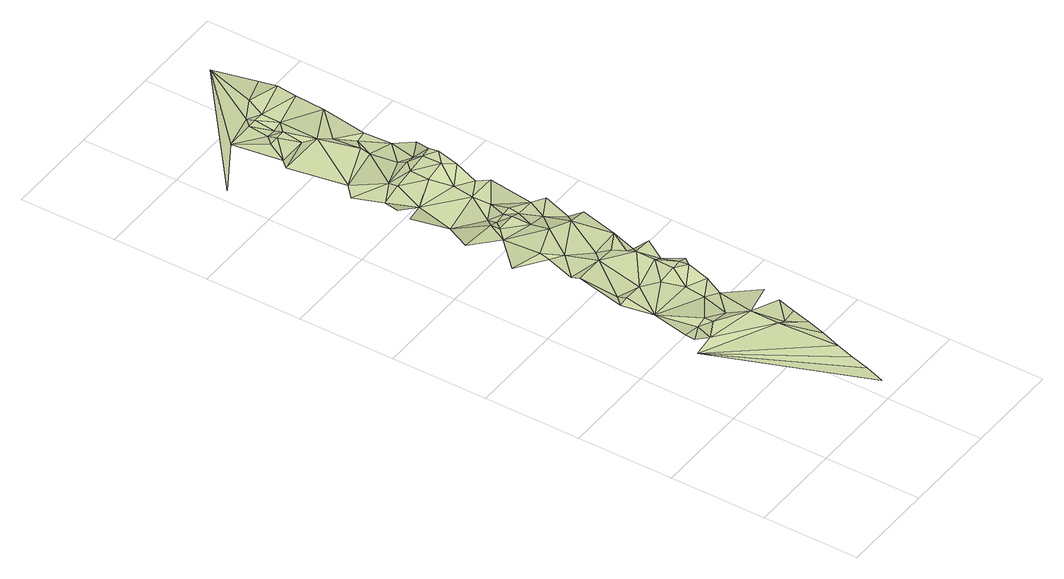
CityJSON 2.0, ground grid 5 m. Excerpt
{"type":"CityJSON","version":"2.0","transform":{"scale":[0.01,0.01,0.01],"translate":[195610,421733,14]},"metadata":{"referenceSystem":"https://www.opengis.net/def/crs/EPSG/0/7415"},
"CityObjects":{
"landuse1":{"type":"LandUse","attributes":{"3df_class":"Terrain","bgt_fysiekvoorkomen":"erf","bgt_status":"bestaand","identificatienamespace":"NL.IMGeo","onbegroeidterreindeeloptalud":"false","relatievehoogteligging":0,"aantal_punten":0},"geometry":[{"type":"MultiSurface","lod":"1","boundaries":[[[0,1,2]],[[3,1,0]],[[4,5,6]],[[6,5,7]],[[1,8,7]],[[3,9,1]],[[10,4,6]],[[6,7,11]],[[1,9,8]],[[10,6,12]],[[13,14,10]],[[6,11,12]],[[7,15,11]],[[14,13,16]],[[7,8,15]],[[14,16,17]],[[13,10,18]],[[12,11,19]],[[16,13,18]],[[10,12,20]],[[9,21,8]],[[11,15,19]],[[10,22,18]],[[12,19,20]],[[21,23,8]],[[8,24,15]],[[23,24,8]],[[16,25,17]],[[26,10,20]],[[16,18,25]],[[22,10,26]],[[17,25,27]],[[28,19,15]],[[23,29,24]],[[30,31,32]],[[33,15,24]],[[19,28,20]],[[31,27,34]],[[32,35,30]],[[27,25,34]],[[29,33,24]],[[18,22,36]],[[34,32,31]],[[28,15,37]],[[25,18,38]],[[20,39,26]],[[26,40,22]],[[28,39,20]],[[25,41,34]],[[35,42,43]],[[38,18,36]],[[43,42,44]],[[32,34,45]],[[22,40,36]],[[26,46,40]],[[39,46,26]],[[45,35,32]],[[41,25,47]],[[25,38,47]],[[48,44,49]],[[35,50,42]],[[36,40,51]],[[46,51,40]],[[34,41,52]],[[53,50,35]],[[51,54,36]],[[35,45,53]],[[36,54,38]],[[42,55,44]],[[38,56,47]],[[45,34,52]],[[57,51,46]],[[50,58,42]],[[41,47,59]],[[57,54,51]],[[49,60,61]],[[38,62,56]],[[47,56,59]],[[58,55,42]],[[50,63,58]],[[63,50,53]],[[54,64,38]],[[41,59,52]],[[64,62,38]],[[62,59,56]],[[49,44,65]],[[66,55,58]],[[44,55,65]],[[63,66,58]],[[53,45,67]],[[68,60,49]],[[69,70,60]],[[71,63,53]],[[45,52,67]],[[69,72,70]],[[71,66,63]],[[66,73,55]],[[71,53,67]],[[68,69,60]],[[71,74,66]],[[59,75,52]],[[76,68,49]],[[66,74,73]],[[67,52,77]],[[73,65,55]],[[52,75,77]],[[78,49,65]],[[76,49,78]],[[79,74,71]],[[67,79,71]],[[80,69,68]],[[79,73,74]],[[77,81,67]],[[76,80,68]],[[72,69,82]],[[72,83,84]],[[81,79,67]],[[85,84,86]],[[87,69,80]],[[88,85,89]],[[90,65,73]],[[91,78,65]],[[90,73,79]],[[92,76,78]],[[92,80,76]],[[93,69,87]],[[89,85,94]],[[69,93,82]],[[72,82,95]],[[88,89,96]],[[90,91,65]],[[83,72,95]],[[88,97,98]],[[84,83,86]],[[87,80,99]],[[92,78,100]],[[91,100,78]],[[92,99,80]],[[94,85,86]],[[101,88,96]],[[96,89,94]],[[87,102,93]],[[102,87,99]],[[99,92,103]],[[103,92,100]],[[88,101,104]],[[96,94,105]],[[86,105,94]],[[102,99,106]],[[106,99,103]],[[107,93,102]],[[101,96,108]],[[105,86,83]],[[108,96,105]],[[93,107,82]],[[82,109,95]],[[95,110,83]],[[111,101,108]],[[106,112,102]],[[83,113,105]],[[105,113,108]],[[110,95,109]],[[104,101,111]],[[109,82,107]],[[107,102,112]],[[108,113,111]],[[111,114,104]],[[114,111,113]],[[109,115,110]],[[107,115,109]],[[104,97,88]],[[110,116,83]],[[83,116,113]],[[114,117,104]],[[115,116,110]],[[113,118,114]],[[116,118,113]],[[114,119,117]],[[104,117,97]],[[114,118,119]],[[117,119,120]],[[120,97,117]]]}]}
},
"vertices":[
[613,187,113],[278,875,112],[583,89,108],[642,286,113],[328,975,138],[328,925,135],[428,975,117],[378,875,136],[628,675,138],[671,384,113],[378,1175,128],[478,925,137],[478,975,133],[378,1325,158],[328,1325,149],[628,825,139],[378,1375,141],[378,1575,155],[478,1325,151],[578,925,116],[628,1075,104],[701,483,118],[578,1275,134],[730,582,119],[678,675,113],[528,1575,156],[628,1175,117],[378,1625,139],[678,1025,117],[759,680,115],[278,1875,143],[428,1775,137],[428,1825,149],[789,779,112],[478,1725,151],[428,2025,137],[678,1375,149],[818,877,110],[678,1475,150],[728,1125,121],[678,1275,148],[578,1625,142],[478,2125,140],[278,2125,163],[378,2275,118],[578,1875,164],[728,1225,157],[628,1575,148],[278,2425,177],[428,2475,117],[478,2075,143],[728,1275,151],[678,1825,166],[578,1975,145],[728,1375,122],[528,2175,109],[678,1525,131],[778,1275,133],[528,2125,123],[728,1625,150],[378,2625,109],[328,2525,145],[728,1525,108],[578,2075,146],[778,1475,143],[628,2325,109],[578,2125,135],[678,1975,123],[478,2625,139],[478,2675,129],[328,2775,103],[628,2075,129],[378,2825,118],[628,2225,111],[628,2125,137],[778,1825,150],[578,2525,151],[728,1875,134],[628,2425,123],[728,2075,124],[578,2625,155],[778,2025,138],[628,2875,103],[578,3125,111],[328,3125,115],[378,3175,100],[528,3175,100],[628,2675,151],[328,3425,112],[428,3275,112],[778,2325,103],[728,2375,110],[678,2525,175],[628,2725,125],[478,3275,115],[628,2925,114],[478,3325,102],[725,3799,98],[59,3264,107],[678,2625,174],[728,2475,161],[478,3425,112],[678,2675,143],[728,2575,192],[528,3475,97],[528,3275,116],[728,2625,184],[728,2825,118],[528,3325,99],[678,2975,98],[628,3075,100],[528,3425,113],[778,2725,138],[578,3325,114],[578,3425,113],[728,2975,111],[778,3225,97],[628,3525,115],[778,3375,107],[778,3475,118],[778,3575,99]
]}
